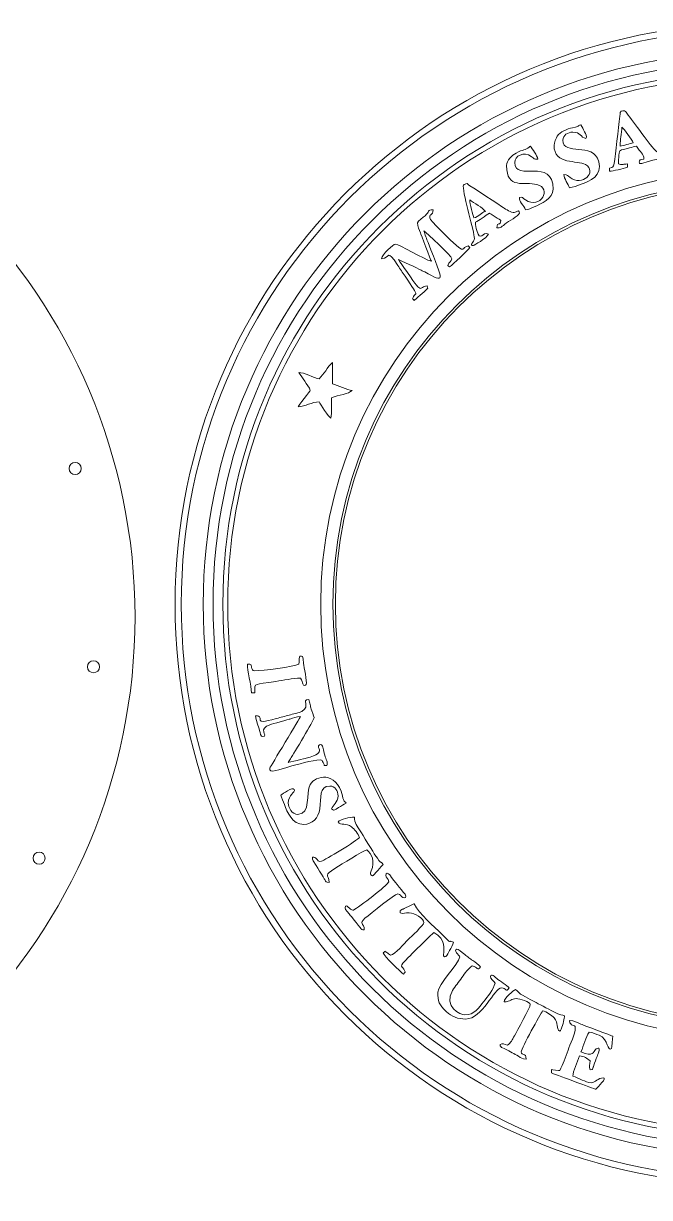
# Model space of a CAD drawing. Header units: inches. Extents: x -0.6 to 74.7, y 0.5 to 42.
# Drawn here: x 47.56 to 60.49, y 0.51 to 24.77 of the extents above; entities that cross this region are included whole.
import ezdxf

# ---------------------------------------------------------------- set-up
doc = ezdxf.new("R2010")
doc.units = ezdxf.units.IN
doc.header["$MEASUREMENT"] = 0
doc.layers.add('cut', color=6, linetype='Continuous', lineweight=0)
doc.layers.add('etch', color=1, linetype='Continuous', lineweight=0)

msp = doc.modelspace()

# ---------------------------------------------------------------- linework, layer by layer
at = {"layer": 'cut'}
for centre, radius in [((62.693, 12.772), 12), ((37.865, 12.512), 12), ((62.693, 12.772), 8.69), ((48.629, 15.575), 0.125), ((49.008, 11.48), 0.125), ((47.883, 7.524), 0.125)]:
    msp.add_circle(centre, radius, dxfattribs=at)
at = {"layer": 'etch'}
for radius in [11.873, 11.419, 11.217, 11.014, 10.913, 8.993, 8.741]:
    msp.add_circle((62.693, 12.772), radius, dxfattribs=at)
at = {"layer": 'etch', "lineweight": 9}
for points, knots in [([(59.88, 22.857), (59.88, 22.857), (59.844, 22.596), (59.796, 22.068), (59.759, 21.88)], [0.83333333, 0.83333333, 0.83333333, 0.83333333, 0.83333334, 0.88888889, 0.88888889, 0.88888889, 0.88888889]), ([(60.024, 22.917), (60.024, 22.917), (59.994, 22.956), (60.002, 22.967), (59.939, 22.967), (59.939, 22.967), (59.875, 22.967), (59.888, 22.917), (59.88, 22.857)], [0.7222222, 0.7222222, 0.7222222, 0.7222222, 0.7222222, 0.7777778, 0.7777778, 0.7777778, 0.7777778, 0.8333333, 0.8333333, 0.8333333, 0.8333333]), ([(60.642, 22.117), (60.642, 22.117), (60.507, 22.25), (60.168, 22.736), (60.024, 22.917)], [0.66666667, 0.66666667, 0.66666667, 0.66666667, 0.66666668, 0.72222222, 0.72222222, 0.72222222, 0.72222222]), ([(58.901, 22.619), (58.901, 22.619), (58.796, 22.598), (58.642, 22.53), (58.587, 22.443)], [0.8, 0.8, 0.8, 0.8, 0.80000001, 0.86666667, 0.86666667, 0.86666667, 0.86666667]), ([(59.077, 22.679), (59.077, 22.679), (58.971, 22.651), (59.11, 22.66), (58.901, 22.619)], [0.73333333, 0.73333333, 0.73333333, 0.73333333, 0.73333334, 0.8, 0.8, 0.8, 0.8]), ([(59.151, 22.533), (59.151, 22.533), (59.122, 22.587), (59.103, 22.63), (59.077, 22.679)], [0.66666667, 0.66666667, 0.66666667, 0.66666667, 0.66666668, 0.73333333, 0.73333333, 0.73333333, 0.73333333]), ([(59.9, 22.431), (59.9, 22.431), (59.908, 22.493), (59.921, 22.581), (59.922, 22.629)], [0.2, 0.2, 0.2, 0.2, 0.2, 0.4, 0.4, 0.4, 0.4]), ([(59.922, 22.629), (59.922, 22.629), (59.966, 22.596), (60.126, 22.368), (60.158, 22.308)], [0.4, 0.4, 0.4, 0.4, 0.4, 0.6, 0.6, 0.6, 0.6]), ([(58.587, 22.443), (58.587, 22.443), (58.568, 22.413), (58.52, 22.302), (58.52, 22.257)], [0.8666667, 0.8666667, 0.8666667, 0.8666667, 0.8666667, 1, 1, 1, 1]), ([(58.705, 22.358), (58.705, 22.358), (58.705, 22.464), (58.799, 22.527), (58.908, 22.527), (58.908, 22.527), (59.069, 22.527), (59.066, 22.422), (59.178, 22.392)], [0.4666667, 0.4666667, 0.4666667, 0.4666667, 0.4666667, 0.5333333, 0.5333333, 0.5333333, 0.5333333, 0.6, 0.6, 0.6, 0.6]), ([(59.445, 21.915), (59.445, 21.915), (59.326, 22.34), (58.705, 22.024), (58.705, 22.358)], [0.4, 0.4, 0.4, 0.4, 0.40000001, 0.46666667, 0.46666667, 0.46666667, 0.46666667]), ([(59.178, 22.392), (59.178, 22.392), (59.207, 22.452), (59.18, 22.477), (59.151, 22.533)], [0.6, 0.6, 0.6, 0.6, 0.60000001, 0.66666667, 0.66666667, 0.66666667, 0.66666667]), ([(57.737, 22.094), (57.737, 22.094), (57.656, 22.049), (57.54, 21.946), (57.54, 21.835)], [0.8571429, 0.8571429, 0.8571429, 0.8571429, 0.8571429, 1, 1, 1, 1]), ([(58.503, 21.345), (58.503, 21.345), (58.503, 22.027), (57.709, 21.479), (57.709, 21.902), (57.709, 21.902), (57.709, 22.032), (57.891, 22.136), (58.05, 22.024)], [0.4285714, 0.4285714, 0.4285714, 0.4285714, 0.4285714, 0.5, 0.5, 0.5, 0.5, 0.5714286, 0.5714286, 0.5714286, 0.5714286]), ([(58.004, 22.215), (58.004, 22.215), (57.932, 22.151), (57.883, 22.174), (57.737, 22.094)], [0.78571429, 0.78571429, 0.78571429, 0.78571429, 0.7857143, 0.85714286, 0.85714286, 0.85714286, 0.85714286]), ([(58.03, 22.24), (58.03, 22.24), (57.997, 22.216), (58.03, 22.238), (58.004, 22.215)], [0.71428571, 0.71428571, 0.71428571, 0.71428571, 0.71428572, 0.78571429, 0.78571429, 0.78571429, 0.78571429]), ([(58.182, 21.97), (58.182, 21.97), (58.175, 22.05), (58.071, 22.179), (58.03, 22.24)], [0.64285714, 0.64285714, 0.64285714, 0.64285714, 0.64285715, 0.71428571, 0.71428571, 0.71428571, 0.71428571]), ([(59.86, 22.049), (59.86, 22.049), (59.878, 22.176), (59.856, 22.143), (60.081, 22.2)], [0.27777778, 0.27777778, 0.27777778, 0.27777778, 0.27777779, 0.33333333, 0.33333333, 0.33333333, 0.33333333]), ([(60.158, 22.308), (60.158, 22.308), (60.083, 22.29), (59.957, 22.246), (59.888, 22.24)], [0.6, 0.6, 0.6, 0.6, 0.6, 1, 1, 1, 1]), ([(60.081, 22.2), (60.081, 22.2), (60.143, 22.215), (60.172, 22.228), (60.226, 22.24)], [0.33333333, 0.33333333, 0.33333333, 0.33333333, 0.33333334, 0.38888889, 0.38888889, 0.38888889, 0.38888889]), ([(60.226, 22.24), (60.226, 22.24), (60.298, 22.103), (60.375, 22.084), (60.378, 21.97)], [0.38888889, 0.38888889, 0.38888889, 0.38888889, 0.3888889, 0.44444444, 0.44444444, 0.44444444, 0.44444444]), ([(58.05, 22.024), (58.05, 22.024), (58.116, 21.976), (58.106, 21.954), (58.182, 21.97)], [0.57142857, 0.57142857, 0.57142857, 0.57142857, 0.57142858, 0.64285714, 0.64285714, 0.64285714, 0.64285714]), ([(59.168, 21.858), (59.168, 21.858), (59.423, 21.706), (59.098, 21.39), (58.85, 21.591)], [0.06666667, 0.06666667, 0.06666667, 0.06666667, 0.06666668, 0.13333333, 0.13333333, 0.13333333, 0.13333333]), ([(59.062, 21.444), (59.062, 21.444), (59.27, 21.509), (59.524, 21.632), (59.445, 21.915)], [0.33333333, 0.33333333, 0.33333333, 0.33333333, 0.33333334, 0.4, 0.4, 0.4, 0.4]), ([(59.759, 21.88), (59.759, 21.88), (59.742, 21.797), (59.744, 21.802), (59.668, 21.784)], [0.8888889, 0.8888889, 0.8888889, 0.8888889, 0.8888889, 1, 1, 1, 1]), ([(59.854, 21.869), (59.854, 21.869), (59.854, 21.931), (59.851, 21.989), (59.86, 22.049)], [0.22222222, 0.22222222, 0.22222222, 0.22222222, 0.22222223, 0.27777778, 0.27777778, 0.27777778, 0.27777778]), ([(60.04, 21.869), (60.04, 21.869), (59.923, 21.869), (59.968, 21.842), (59.854, 21.869)], [0.16666667, 0.16666667, 0.16666667, 0.16666667, 0.16666668, 0.22222222, 0.22222222, 0.22222222, 0.22222222]), ([(60.04, 21.801), (60.04, 21.801), (60.04, 21.801), (60.04, 21.869), (60.04, 21.869)], [0.11111111, 0.11111111, 0.11111111, 0.11111111, 0.11111112, 0.16666667, 0.16666667, 0.16666667, 0.16666667]), ([(60.378, 21.97), (60.378, 21.97), (60.301, 21.964), (60.275, 21.948), (60.28, 21.904)], [0.44444444, 0.44444444, 0.44444444, 0.44444444, 0.44444445, 0.5, 0.5, 0.5, 0.5]), ([(60.28, 21.904), (60.28, 21.904), (60.285, 21.858), (60.288, 21.869), (60.489, 21.927)], [0.5, 0.5, 0.5, 0.5, 0.50000001, 0.55555556, 0.55555556, 0.55555556, 0.55555556]), ([(60.489, 21.927), (60.489, 21.927), (60.697, 21.987), (60.808, 21.97), (60.817, 22.071)], [0.55555556, 0.55555556, 0.55555556, 0.55555556, 0.55555557, 0.61111111, 0.61111111, 0.61111111, 0.61111111]), ([(58.85, 21.591), (58.85, 21.591), (58.805, 21.628), (58.797, 21.647), (58.722, 21.649)], [0.13333333, 0.13333333, 0.13333333, 0.13333333, 0.13333334, 0.2, 0.2, 0.2, 0.2]), ([(58.722, 21.649), (58.722, 21.649), (58.728, 21.576), (58.808, 21.44), (58.841, 21.379)], [0.2, 0.2, 0.2, 0.2, 0.20000001, 0.26666667, 0.26666667, 0.26666667, 0.26666667]), ([(59.668, 21.717), (59.668, 21.717), (59.739, 21.718), (59.944, 21.779), (60.04, 21.801)], [0.05555556, 0.05555556, 0.05555556, 0.05555556, 0.05555557, 0.11111111, 0.11111111, 0.11111111, 0.11111111]), ([(56.697, 21.458), (56.697, 21.458), (56.679, 21.456), (56.645, 21.439), (56.645, 21.413)], [0.875, 0.875, 0.875, 0.875, 0.875, 1, 1, 1, 1]), ([(56.753, 21.439), (56.753, 21.439), (56.701, 21.47), (56.756, 21.466), (56.697, 21.458)], [0.8125, 0.8125, 0.8125, 0.8125, 0.81250001, 0.875, 0.875, 0.875, 0.875]), ([(57.469, 20.97), (57.469, 20.97), (57.469, 20.97), (56.753, 21.439), (56.753, 21.439)], [0.75, 0.75, 0.75, 0.75, 0.75000001, 0.8125, 0.8125, 0.8125, 0.8125]), ([(58.165, 21.446), (58.165, 21.446), (58.491, 21.367), (58.239, 20.923), (57.929, 21.126)], [0.07142857, 0.07142857, 0.07142857, 0.07142857, 0.07142858, 0.14285714, 0.14285714, 0.14285714, 0.14285714]), ([(58.841, 21.379), (58.841, 21.379), (58.911, 21.385), (59.001, 21.425), (59.062, 21.444)], [0.26666667, 0.26666667, 0.26666667, 0.26666667, 0.26666668, 0.33333333, 0.33333333, 0.33333333, 0.33333333]), ([(56.864, 20.754), (56.864, 20.754), (56.839, 20.806), (56.782, 21.05), (56.78, 21.125)], [0.5, 0.5, 0.5, 0.5, 0.5, 1, 1, 1, 1]), ([(57.81, 21.176), (57.81, 21.176), (57.78, 21.103), (57.905, 21.008), (57.928, 20.923)], [0.21428571, 0.21428571, 0.21428571, 0.21428571, 0.21428572, 0.28571429, 0.28571429, 0.28571429, 0.28571429]), ([(57.929, 21.126), (57.929, 21.126), (57.875, 21.161), (57.868, 21.2), (57.81, 21.176)], [0.14285714, 0.14285714, 0.14285714, 0.14285714, 0.14285715, 0.21428571, 0.21428571, 0.21428571, 0.21428571]), ([(58.107, 20.981), (58.107, 20.981), (58.247, 21.039), (58.503, 21.16), (58.503, 21.345)], [0.35714286, 0.35714286, 0.35714286, 0.35714286, 0.35714287, 0.42857143, 0.42857143, 0.42857143, 0.42857143]), ([(56.02, 20.923), (56.02, 20.923), (55.898, 20.92), (55.954, 20.887), (55.855, 20.8)], [0.88888889, 0.88888889, 0.88888889, 0.88888889, 0.8888889, 0.92592593, 0.92592593, 0.92592593, 0.92592593]), ([(56.429, 20.251), (56.429, 20.251), (56.365, 20.31), (55.952, 20.706), (55.952, 20.754), (55.952, 20.754), (55.952, 20.867), (56.016, 20.781), (56.02, 20.923)], [0.81481481, 0.81481481, 0.81481481, 0.81481481, 0.81481482, 0.85185185, 0.85185185, 0.85185185, 0.85185186, 0.88888889, 0.88888889, 0.88888889, 0.88888889]), ([(57.101, 20.889), (57.101, 20.889), (57.024, 20.869), (56.968, 20.778), (56.864, 20.754)], [0.25, 0.25, 0.25, 0.25, 0.25, 0.5, 0.5, 0.5, 0.5]), ([(57.699, 20.866), (57.699, 20.866), (57.637, 20.852), (57.525, 20.936), (57.469, 20.97)], [0.6875, 0.6875, 0.6875, 0.6875, 0.68750001, 0.75, 0.75, 0.75, 0.75]), ([(57.54, 20.652), (57.54, 20.652), (57.64, 20.724), (57.834, 20.814), (57.803, 20.881)], [0.5625, 0.5625, 0.5625, 0.5625, 0.56250001, 0.625, 0.625, 0.625, 0.625]), ([(57.803, 20.881), (57.803, 20.881), (57.783, 20.925), (57.755, 20.878), (57.699, 20.866)], [0.625, 0.625, 0.625, 0.625, 0.62500001, 0.6875, 0.6875, 0.6875, 0.6875]), ([(57.928, 20.923), (57.928, 20.923), (58.005, 20.924), (58.039, 20.952), (58.107, 20.981)], [0.28571429, 0.28571429, 0.28571429, 0.28571429, 0.2857143, 0.35714286, 0.35714286, 0.35714286, 0.35714286]), ([(55.855, 20.8), (55.855, 20.8), (55.824, 20.773), (55.699, 20.689), (55.699, 20.653)], [0.92592593, 0.92592593, 0.92592593, 0.92592593, 0.92592594, 1, 1, 1, 1]), ([(56.898, 20.669), (56.898, 20.669), (56.956, 20.685), (57.113, 20.807), (57.185, 20.855)], [0.3125, 0.3125, 0.3125, 0.3125, 0.31250001, 0.375, 0.375, 0.375, 0.375]), ([(56.925, 20.494), (56.925, 20.494), (56.907, 20.557), (56.898, 20.593), (56.898, 20.669)], [0.25, 0.25, 0.25, 0.25, 0.25000001, 0.3125, 0.3125, 0.3125, 0.3125]), ([(57.185, 20.855), (57.185, 20.855), (57.185, 20.855), (57.422, 20.703), (57.422, 20.703)], [0.375, 0.375, 0.375, 0.375, 0.37500001, 0.4375, 0.4375, 0.4375, 0.4375]), ([(57.422, 20.703), (57.422, 20.703), (57.411, 20.572), (57.349, 20.691), (57.337, 20.551)], [0.4375, 0.4375, 0.4375, 0.4375, 0.43750001, 0.5, 0.5, 0.5, 0.5]), ([(57.337, 20.551), (57.337, 20.551), (57.416, 20.535), (57.43, 20.574), (57.54, 20.652)], [0.5, 0.5, 0.5, 0.5, 0.50000001, 0.5625, 0.5625, 0.5625, 0.5625]), ([(55.761, 20.445), (55.761, 20.445), (55.761, 20.445), (55.986, 19.859), (55.986, 19.859)], [0.03703704, 0.03703704, 0.03703704, 0.03703704, 0.03703705, 0.07407407, 0.07407407, 0.07407407, 0.07407407]), ([(55.918, 20.247), (55.918, 20.247), (55.891, 20.316), (55.851, 20.41), (55.834, 20.484)], [0.55555556, 0.55555556, 0.55555556, 0.55555556, 0.55555557, 0.59259259, 0.59259259, 0.59259259, 0.59259259]), ([(55.834, 20.484), (55.834, 20.484), (55.881, 20.452), (56.408, 19.967), (56.408, 19.909), (56.408, 19.909), (56.408, 19.846), (56.346, 19.859), (56.324, 19.774)], [0.59259259, 0.59259259, 0.59259259, 0.59259259, 0.5925926, 0.62962963, 0.62962963, 0.62962963, 0.62962964, 0.66666667, 0.66666667, 0.66666667, 0.66666667]), ([(56.858, 20.185), (56.858, 20.185), (56.862, 20.185), (57.124, 20.333), (57.168, 20.416)], [0.125, 0.125, 0.125, 0.125, 0.12500001, 0.1875, 0.1875, 0.1875, 0.1875]), ([(57.168, 20.416), (57.168, 20.416), (57.041, 20.487), (56.996, 20.243), (56.925, 20.494)], [0.1875, 0.1875, 0.1875, 0.1875, 0.18750001, 0.25, 0.25, 0.25, 0.25]), ([(55.243, 20.213), (55.243, 20.213), (55.209, 20.213), (54.963, 19.997), (54.955, 19.909)], [0.11111111, 0.11111111, 0.11111111, 0.11111111, 0.11111112, 0.14814815, 0.14814815, 0.14814815, 0.14814815]), ([(54.955, 19.909), (54.955, 19.909), (55.149, 19.914), (55.048, 20.142), (55.293, 19.774)], [0.14814815, 0.14814815, 0.14814815, 0.14814815, 0.14814816, 0.18518519, 0.18518519, 0.18518519, 0.18518519]), ([(55.986, 19.859), (55.986, 19.859), (55.845, 19.892), (55.317, 20.213), (55.243, 20.213)], [0.07407407, 0.07407407, 0.07407407, 0.07407407, 0.07407408, 0.11111111, 0.11111111, 0.11111111, 0.11111111]), ([(55.848, 19.637), (55.848, 19.637), (56.269, 19.416), (56.256, 19.392), (55.918, 20.247)], [0.51851852, 0.51851852, 0.51851852, 0.51851852, 0.51851853, 0.55555556, 0.55555556, 0.55555556, 0.55555556]), ([(56.361, 19.744), (56.361, 19.744), (56.438, 19.795), (56.728, 20.069), (56.78, 20.146)], [0.7037037, 0.7037037, 0.7037037, 0.7037037, 0.70370371, 0.74074074, 0.74074074, 0.74074074, 0.74074074]), ([(56.743, 20.176), (56.743, 20.176), (56.607, 20.145), (56.695, 20.005), (56.429, 20.251)], [0.77777778, 0.77777778, 0.77777778, 0.77777778, 0.77777779, 0.81481481, 0.81481481, 0.81481481, 0.81481481]), ([(56.78, 20.146), (56.78, 20.146), (56.78, 20.146), (56.743, 20.176), (56.743, 20.176)], [0.74074074, 0.74074074, 0.74074074, 0.74074074, 0.74074075, 0.77777778, 0.77777778, 0.77777778, 0.77777778]), ([(56.876, 20.329), (56.876, 20.329), (56.875, 20.257), (56.746, 20.18), (56.858, 20.185)], [0.0625, 0.0625, 0.0625, 0.0625, 0.06250001, 0.125, 0.125, 0.125, 0.125]), ([(55.293, 19.774), (55.293, 19.774), (55.343, 19.699), (55.39, 19.629), (55.442, 19.551)], [0.18518519, 0.18518519, 0.18518519, 0.18518519, 0.1851852, 0.22222222, 0.22222222, 0.22222222, 0.22222222]), ([(55.418, 19.73), (55.418, 19.73), (55.373, 19.796), (55.347, 19.822), (55.31, 19.892)], [0.40740741, 0.40740741, 0.40740741, 0.40740741, 0.40740742, 0.44444444, 0.44444444, 0.44444444, 0.44444444]), ([(55.31, 19.892), (55.31, 19.892), (55.31, 19.892), (55.749, 19.69), (55.749, 19.69)], [0.44444444, 0.44444444, 0.44444444, 0.44444444, 0.44444445, 0.48148148, 0.48148148, 0.48148148, 0.48148148]), ([(55.901, 19.352), (55.901, 19.352), (55.707, 19.336), (55.849, 19.109), (55.418, 19.73)], [0.37037037, 0.37037037, 0.37037037, 0.37037037, 0.37037038, 0.40740741, 0.40740741, 0.40740741, 0.40740741]), ([(55.749, 19.69), (55.749, 19.69), (55.784, 19.673), (55.814, 19.654), (55.848, 19.637)], [0.48148148, 0.48148148, 0.48148148, 0.48148148, 0.48148149, 0.51851852, 0.51851852, 0.51851852, 0.51851852]), ([(56.324, 19.774), (56.324, 19.774), (56.324, 19.774), (56.361, 19.744), (56.361, 19.744)], [0.66666667, 0.66666667, 0.66666667, 0.66666667, 0.66666668, 0.7037037, 0.7037037, 0.7037037, 0.7037037]), ([(55.442, 19.551), (55.442, 19.551), (55.777, 19.048), (55.646, 19.264), (55.597, 19.082)], [0.22222222, 0.22222222, 0.22222222, 0.22222222, 0.22222223, 0.25925926, 0.25925926, 0.25925926, 0.25925926]), ([(55.634, 19.051), (55.634, 19.051), (55.634, 19.051), (55.874, 19.262), (55.874, 19.262)], [0.2962963, 0.2962963, 0.2962963, 0.2962963, 0.29629631, 0.33333333, 0.33333333, 0.33333333, 0.33333333]), ([(55.874, 19.262), (55.874, 19.262), (55.927, 19.313), (55.914, 19.292), (55.901, 19.352)], [0.33333333, 0.33333333, 0.33333333, 0.33333333, 0.33333334, 0.37037037, 0.37037037, 0.37037037, 0.37037037]), ([(55.597, 19.082), (55.597, 19.082), (55.597, 19.082), (55.634, 19.051), (55.634, 19.051)], [0.25925926, 0.25925926, 0.25925926, 0.25925926, 0.25925927, 0.2962963, 0.2962963, 0.2962963, 0.2962963]), ([(53.942, 17.764), (53.942, 17.764), (53.896, 17.733), (53.842, 17.648), (53.804, 17.598)], [0.76923077, 0.76923077, 0.76923077, 0.76923077, 0.76923078, 0.84615385, 0.84615385, 0.84615385, 0.84615385]), ([(53.942, 17.325), (53.942, 17.325), (53.942, 17.325), (53.942, 17.764), (53.942, 17.764)], [0.69230769, 0.69230769, 0.69230769, 0.69230769, 0.6923077, 0.76923077, 0.76923077, 0.76923077, 0.76923077]), ([(53.249, 17.562), (53.249, 17.562), (53.29, 17.5), (53.328, 17.443), (53.371, 17.379)], [0.07692308, 0.07692308, 0.07692308, 0.07692308, 0.07692309, 0.15384615, 0.15384615, 0.15384615, 0.15384615]), ([(53.804, 17.598), (53.804, 17.598), (53.759, 17.538), (53.712, 17.487), (53.672, 17.426)], [0.8461538, 0.8461538, 0.8461538, 0.8461538, 0.8461539, 1, 1, 1, 1]), ([(53.371, 17.379), (53.371, 17.379), (53.406, 17.327), (53.47, 17.248), (53.486, 17.19)], [0.15384615, 0.15384615, 0.15384615, 0.15384615, 0.15384616, 0.23076923, 0.23076923, 0.23076923, 0.23076923]), ([(54.347, 17.19), (54.347, 17.19), (54.26, 17.197), (54.049, 17.3), (53.942, 17.325)], [0.61538462, 0.61538462, 0.61538462, 0.61538462, 0.61538463, 0.69230769, 0.69230769, 0.69230769, 0.69230769]), ([(53.486, 17.19), (53.486, 17.19), (53.486, 17.19), (53.232, 16.852), (53.232, 16.852)], [0.23076923, 0.23076923, 0.23076923, 0.23076923, 0.23076924, 0.30769231, 0.30769231, 0.30769231, 0.30769231]), ([(53.908, 16.616), (53.908, 16.616), (53.935, 16.731), (53.925, 16.896), (53.925, 17.038)], [0.46153846, 0.46153846, 0.46153846, 0.46153846, 0.46153847, 0.53846154, 0.53846154, 0.53846154, 0.53846154]), ([(53.925, 17.038), (53.925, 17.038), (54.055, 17.1), (54.292, 17.114), (54.347, 17.19)], [0.53846154, 0.53846154, 0.53846154, 0.53846154, 0.53846155, 0.61538462, 0.61538462, 0.61538462, 0.61538462]), ([(53.232, 16.852), (53.232, 16.852), (53.387, 16.856), (53.512, 16.953), (53.672, 16.953)], [0.30769231, 0.30769231, 0.30769231, 0.30769231, 0.30769232, 0.38461538, 0.38461538, 0.38461538, 0.38461538]), ([(53.672, 16.953), (53.672, 16.953), (53.686, 16.901), (53.866, 16.643), (53.908, 16.616)], [0.38461538, 0.38461538, 0.38461538, 0.38461538, 0.38461539, 0.46153846, 0.46153846, 0.46153846, 0.46153846]), ([(53.266, 11.7), (53.266, 11.7), (53.245, 11.608), (53.271, 11.624), (53.249, 11.532)], [0.8461538, 0.8461538, 0.8461538, 0.8461538, 0.8461539, 1, 1, 1, 1]), ([(53.336, 11.635), (53.336, 11.635), (53.323, 11.699), (53.334, 11.695), (53.266, 11.7)], [0.76923077, 0.76923077, 0.76923077, 0.76923077, 0.76923078, 0.84615385, 0.84615385, 0.84615385, 0.84615385]), ([(52.274, 11.468), (52.274, 11.468), (52.246, 11.545), (52.284, 11.529), (52.185, 11.532)], [0.15384615, 0.15384615, 0.15384615, 0.15384615, 0.15384616, 0.23076923, 0.23076923, 0.23076923, 0.23076923]), ([(52.185, 11.532), (52.185, 11.532), (52.185, 11.408), (52.266, 11.095), (52.269, 10.94)], [0.23076923, 0.23076923, 0.23076923, 0.23076923, 0.23076924, 0.30769231, 0.30769231, 0.30769231, 0.30769231]), ([(52.337, 11.396), (52.337, 11.396), (52.279, 11.396), (52.286, 11.434), (52.274, 11.468)], [0.07692308, 0.07692308, 0.07692308, 0.07692308, 0.07692309, 0.15384615, 0.15384615, 0.15384615, 0.15384615]), ([(53.352, 11.516), (53.352, 11.516), (53.346, 11.558), (53.344, 11.6), (53.336, 11.635)], [0.69230769, 0.69230769, 0.69230769, 0.69230769, 0.6923077, 0.76923077, 0.76923077, 0.76923077, 0.76923077]), ([(53.383, 11.096), (53.383, 11.096), (53.439, 11.103), (53.37, 11.38), (53.352, 11.516)], [0.61538462, 0.61538462, 0.61538462, 0.61538462, 0.61538463, 0.69230769, 0.69230769, 0.69230769, 0.69230769]), ([(52.337, 10.94), (52.337, 10.94), (52.337, 11.173), (52.32, 11.098), (52.776, 11.177)], [0.38461538, 0.38461538, 0.38461538, 0.38461538, 0.38461539, 0.46153846, 0.46153846, 0.46153846, 0.46153846]), ([(52.776, 11.177), (52.776, 11.177), (52.919, 11.201), (53.131, 11.244), (53.283, 11.244)], [0.46153846, 0.46153846, 0.46153846, 0.46153846, 0.46153847, 0.53846154, 0.53846154, 0.53846154, 0.53846154]), ([(53.283, 11.244), (53.283, 11.244), (53.355, 11.136), (53.312, 11.088), (53.383, 11.096)], [0.53846154, 0.53846154, 0.53846154, 0.53846154, 0.53846155, 0.61538462, 0.61538462, 0.61538462, 0.61538462]), ([(52.269, 10.94), (52.269, 10.94), (52.269, 10.94), (52.337, 10.94), (52.337, 10.94)], [0.30769231, 0.30769231, 0.30769231, 0.30769231, 0.30769232, 0.38461538, 0.38461538, 0.38461538, 0.38461538]), ([(53.452, 10.805), (53.452, 10.805), (53.289, 10.792), (53.5, 10.675), (53.311, 10.558)], [0.24, 0.24, 0.24, 0.24, 0.24000001, 0.28, 0.28, 0.28, 0.28]), ([(53.481, 10.699), (53.481, 10.699), (53.473, 10.734), (53.461, 10.765), (53.452, 10.805)], [0.2, 0.2, 0.2, 0.2, 0.20000001, 0.24, 0.24, 0.24, 0.24]), ([(53.504, 10.604), (53.504, 10.604), (53.491, 10.648), (53.493, 10.65), (53.481, 10.699)], [0.16, 0.16, 0.16, 0.16, 0.16000001, 0.2, 0.2, 0.2, 0.2]), ([(52.783, 10.41), (52.783, 10.41), (52.227, 10.252), (52.592, 10.462), (52.354, 10.467)], [0.36, 0.36, 0.36, 0.36, 0.36000001, 0.4, 0.4, 0.4, 0.4]), ([(52.354, 10.467), (52.354, 10.467), (52.363, 10.361), (52.414, 10.262), (52.438, 10.163)], [0.4, 0.4, 0.4, 0.4, 0.40000001, 0.44, 0.44, 0.44, 0.44]), ([(53.283, 10.451), (53.283, 10.451), (53.283, 10.451), (52.651, 9.39), (52.651, 9.39)], [0.6, 0.6, 0.6, 0.6, 0.60000001, 0.64, 0.64, 0.64, 0.64]), ([(53.048, 10.482), (53.048, 10.482), (52.962, 10.457), (52.88, 10.437), (52.783, 10.41)], [0.32, 0.32, 0.32, 0.32, 0.32000001, 0.36, 0.36, 0.36, 0.36]), ([(53.311, 10.558), (53.311, 10.558), (53.269, 10.532), (53.109, 10.5), (53.048, 10.482)], [0.28, 0.28, 0.28, 0.28, 0.28000001, 0.32, 0.32, 0.32, 0.32]), ([(53.064, 10.4), (53.064, 10.4), (53.134, 10.418), (53.199, 10.449), (53.283, 10.451)], [0.56, 0.56, 0.56, 0.56, 0.56000001, 0.6, 0.6, 0.6, 0.6]), ([(53.562, 10.428), (53.562, 10.428), (53.56, 10.458), (53.514, 10.575), (53.504, 10.604)], [0.12, 0.12, 0.12, 0.12, 0.12000001, 0.16, 0.16, 0.16, 0.16]), ([(52.504, 10.037), (52.504, 10.037), (52.633, 10.051), (52.376, 10.2), (52.668, 10.288)], [0.48, 0.48, 0.48, 0.48, 0.48000001, 0.52, 0.52, 0.52, 0.52]), ([(52.668, 10.288), (52.668, 10.288), (52.668, 10.288), (53.064, 10.4), (53.064, 10.4)], [0.52, 0.52, 0.52, 0.52, 0.52000001, 0.56, 0.56, 0.56, 0.56]), ([(53.075, 9.577), (53.075, 9.577), (53.141, 9.692), (53.566, 10.377), (53.562, 10.428)], [0.08, 0.08, 0.08, 0.08, 0.08000001, 0.12, 0.12, 0.12, 0.12]), ([(52.438, 10.163), (52.438, 10.163), (52.451, 10.111), (52.455, 10.032), (52.504, 10.037)], [0.44, 0.44, 0.44, 0.44, 0.44000001, 0.48, 0.48, 0.48, 0.48]), ([(53.705, 9.876), (53.705, 9.876), (53.53, 9.829), (53.896, 9.718), (53.401, 9.589)], [0.88, 0.88, 0.88, 0.88, 0.88000001, 0.92, 0.92, 0.92, 0.92]), ([(53.784, 9.65), (53.784, 9.65), (53.747, 9.773), (53.76, 9.836), (53.705, 9.876)], [0.84, 0.84, 0.84, 0.84, 0.84000001, 0.88, 0.88, 0.88, 0.88]), ([(53.401, 9.589), (53.401, 9.589), (53.401, 9.589), (53.027, 9.502), (53.027, 9.502)], [0.92, 0.92, 0.92, 0.92, 0.92000001, 1, 1, 1, 1]), ([(53.039, 9.41), (53.039, 9.41), (53.198, 9.455), (53.537, 9.555), (53.688, 9.555), (53.688, 9.555), (53.737, 9.555), (53.731, 9.533), (53.75, 9.499)], [0.68, 0.68, 0.68, 0.68, 0.68000001, 0.72, 0.72, 0.72, 0.72000001, 0.76, 0.76, 0.76, 0.76]), ([(53.051, 9.534), (53.051, 9.534), (53.062, 9.552), (53.065, 9.559), (53.075, 9.577)], [0.04, 0.04, 0.04, 0.04, 0.04000001, 0.08, 0.08, 0.08, 0.08]), ([(53.75, 9.499), (53.75, 9.499), (53.796, 9.421), (53.741, 9.446), (53.824, 9.437)], [0.76, 0.76, 0.76, 0.76, 0.76000001, 0.8, 0.8, 0.8, 0.8]), ([(53.824, 9.437), (53.824, 9.437), (53.854, 9.501), (53.807, 9.572), (53.784, 9.65)], [0.8, 0.8, 0.8, 0.8, 0.80000001, 0.84, 0.84, 0.84, 0.84]), ([(52.651, 9.39), (52.651, 9.39), (52.605, 9.254), (52.887, 9.367), (53.039, 9.41)], [0.64, 0.64, 0.64, 0.64, 0.64000001, 0.68, 0.68, 0.68, 0.68]), ([(54.148, 8.816), (54.148, 8.816), (54.025, 9.337), (53.587, 9.231), (53.486, 9.049)], [0.73333333, 0.73333333, 0.73333333, 0.73333333, 0.73333334, 0.8, 0.8, 0.8, 0.8]), ([(53.154, 8.942), (53.154, 8.942), (53.123, 9.008), (52.91, 8.851), (52.878, 8.829)], [0.06666667, 0.06666667, 0.06666667, 0.06666667, 0.06666668, 0.13333333, 0.13333333, 0.13333333, 0.13333333]), ([(53.486, 9.049), (53.486, 9.049), (53.383, 8.864), (53.506, 8.441), (53.23, 8.429)], [0.8, 0.8, 0.8, 0.8, 0.80000001, 0.86666667, 0.86666667, 0.86666667, 0.86666667]), ([(53.684, 8.546), (53.684, 8.546), (53.715, 8.771), (53.654, 9.015), (53.891, 9.015)], [0.33333333, 0.33333333, 0.33333333, 0.33333333, 0.33333334, 0.4, 0.4, 0.4, 0.4]), ([(53.891, 9.015), (53.891, 9.015), (53.993, 9.015), (54.06, 8.911), (54.06, 8.812)], [0.4, 0.4, 0.4, 0.4, 0.40000001, 0.46666667, 0.46666667, 0.46666667, 0.46666667]), ([(52.878, 8.829), (52.878, 8.829), (52.89, 8.774), (52.927, 8.69), (52.95, 8.631)], [0.13333333, 0.13333333, 0.13333333, 0.13333333, 0.13333334, 0.2, 0.2, 0.2, 0.2]), ([(54.06, 8.812), (54.06, 8.812), (54.06, 8.674), (53.947, 8.626), (53.925, 8.542)], [0.46666667, 0.46666667, 0.46666667, 0.46666667, 0.46666668, 0.53333333, 0.53333333, 0.53333333, 0.53333333]), ([(54.229, 8.66), (54.229, 8.66), (54.182, 8.725), (54.185, 8.659), (54.148, 8.816)], [0.66666667, 0.66666667, 0.66666667, 0.66666667, 0.66666668, 0.73333333, 0.73333333, 0.73333333, 0.73333333]), ([(52.95, 8.631), (52.95, 8.631), (53.01, 8.478), (53.106, 8.221), (53.351, 8.221)], [0.2, 0.2, 0.2, 0.2, 0.20000001, 0.26666667, 0.26666667, 0.26666667, 0.26666667]), ([(53.23, 8.429), (53.23, 8.429), (53.105, 8.423), (53.03, 8.58), (53.03, 8.66)], [0.8666667, 0.8666667, 0.8666667, 0.8666667, 0.8666667, 1, 1, 1, 1]), ([(53.351, 8.221), (53.351, 8.221), (53.515, 8.221), (53.658, 8.354), (53.684, 8.546)], [0.26666667, 0.26666667, 0.26666667, 0.26666667, 0.26666668, 0.33333333, 0.33333333, 0.33333333, 0.33333333]), ([(53.925, 8.542), (53.925, 8.542), (53.987, 8.49), (53.988, 8.526), (54.066, 8.57)], [0.53333333, 0.53333333, 0.53333333, 0.53333333, 0.53333334, 0.6, 0.6, 0.6, 0.6]), ([(54.066, 8.57), (54.066, 8.57), (54.128, 8.605), (54.169, 8.629), (54.229, 8.66)], [0.6, 0.6, 0.6, 0.6, 0.60000001, 0.66666667, 0.66666667, 0.66666667, 0.66666667]), ([(54.398, 8.373), (54.398, 8.373), (54.308, 8.373), (54.104, 8.331), (54.06, 8.272)], [0.8823529, 0.8823529, 0.8823529, 0.8823529, 0.882353, 1, 1, 1, 1]), ([(54.53, 8.066), (54.53, 8.066), (54.448, 8.195), (54.398, 8.248), (54.398, 8.373)], [0.82352941, 0.82352941, 0.82352941, 0.82352941, 0.82352942, 0.88235294, 0.88235294, 0.88235294, 0.88235294]), ([(54.334, 8.174), (54.334, 8.174), (54.393, 8.128), (54.478, 8.029), (54.499, 7.951)], [0.05882353, 0.05882353, 0.05882353, 0.05882353, 0.05882354, 0.11764706, 0.11764706, 0.11764706, 0.11764706]), ([(54.82, 7.596), (54.82, 7.596), (54.82, 7.596), (54.53, 8.066), (54.53, 8.066)], [0.76470588, 0.76470588, 0.76470588, 0.76470588, 0.76470589, 0.82352941, 0.82352941, 0.82352941, 0.82352941]), ([(54.499, 7.951), (54.499, 7.951), (54.462, 7.895), (53.775, 7.477), (53.72, 7.462)], [0.11764706, 0.11764706, 0.11764706, 0.11764706, 0.11764707, 0.17647059, 0.17647059, 0.17647059, 0.17647059]), ([(53.598, 7.526), (53.598, 7.526), (53.536, 7.569), (53.491, 7.556), (53.573, 7.43)], [0.23529412, 0.23529412, 0.23529412, 0.23529412, 0.23529413, 0.29411765, 0.29411765, 0.29411765, 0.29411765]), ([(53.72, 7.462), (53.72, 7.462), (53.636, 7.439), (53.651, 7.489), (53.598, 7.526)], [0.17647059, 0.17647059, 0.17647059, 0.17647059, 0.1764706, 0.23529412, 0.23529412, 0.23529412, 0.23529412]), ([(54.013, 7.323), (54.013, 7.323), (54.111, 7.386), (54.575, 7.68), (54.651, 7.697)], [0.47058824, 0.47058824, 0.47058824, 0.47058824, 0.47058825, 0.52941176, 0.52941176, 0.52941176, 0.52941176]), ([(54.651, 7.697), (54.651, 7.697), (54.756, 7.621), (54.825, 7.45), (54.746, 7.262)], [0.52941176, 0.52941176, 0.52941176, 0.52941176, 0.52941177, 0.58823529, 0.58823529, 0.58823529, 0.58823529]), ([(54.989, 7.393), (54.989, 7.393), (54.922, 7.493), (54.979, 7.355), (54.82, 7.596)], [0.70588235, 0.70588235, 0.70588235, 0.70588235, 0.70588236, 0.76470588, 0.76470588, 0.76470588, 0.76470588]), ([(53.573, 7.43), (53.573, 7.43), (53.573, 7.43), (53.783, 7.083), (53.783, 7.083)], [0.29411765, 0.29411765, 0.29411765, 0.29411765, 0.29411766, 0.35294118, 0.35294118, 0.35294118, 0.35294118]), ([(53.874, 7.022), (53.874, 7.022), (53.874, 7.213), (53.733, 7.143), (54.013, 7.323)], [0.41176471, 0.41176471, 0.41176471, 0.41176471, 0.41176472, 0.47058824, 0.47058824, 0.47058824, 0.47058824]), ([(54.77, 7.157), (54.77, 7.157), (54.784, 7.167), (54.977, 7.375), (54.989, 7.393)], [0.64705882, 0.64705882, 0.64705882, 0.64705882, 0.64705883, 0.70588235, 0.70588235, 0.70588235, 0.70588235]), ([(53.783, 7.083), (53.783, 7.083), (53.814, 7.031), (53.806, 7.027), (53.874, 7.022)], [0.35294118, 0.35294118, 0.35294118, 0.35294118, 0.35294119, 0.41176471, 0.41176471, 0.41176471, 0.41176471]), ([(54.746, 7.262), (54.746, 7.262), (54.716, 7.192), (54.715, 7.194), (54.77, 7.157)], [0.58823529, 0.58823529, 0.58823529, 0.58823529, 0.5882353, 0.64705882, 0.64705882, 0.64705882, 0.64705882]), ([(55.127, 7.179), (55.127, 7.179), (55.092, 7.213), (55.042, 7.236), (55.048, 7.165)], [0.8125, 0.8125, 0.8125, 0.8125, 0.81250001, 0.875, 0.875, 0.875, 0.875]), ([(55.048, 7.165), (55.048, 7.165), (55.05, 7.131), (55.092, 7.105), (55.107, 7.039)], [0.875, 0.875, 0.875, 0.875, 0.875, 1, 1, 1, 1]), ([(55.206, 7.07), (55.206, 7.07), (55.191, 7.09), (55.141, 7.165), (55.127, 7.179)], [0.75, 0.75, 0.75, 0.75, 0.75000001, 0.8125, 0.8125, 0.8125, 0.8125]), ([(55.443, 6.779), (55.443, 6.779), (55.443, 6.779), (55.206, 7.07), (55.206, 7.07)], [0.6875, 0.6875, 0.6875, 0.6875, 0.68750001, 0.75, 0.75, 0.75, 0.75]), ([(55.08, 6.999), (55.08, 6.999), (55.016, 6.921), (54.403, 6.447), (54.364, 6.447)], [0.0625, 0.0625, 0.0625, 0.0625, 0.06250001, 0.125, 0.125, 0.125, 0.125]), ([(54.364, 6.447), (54.364, 6.447), (54.309, 6.447), (54.218, 6.609), (54.203, 6.501)], [0.125, 0.125, 0.125, 0.125, 0.12500001, 0.1875, 0.1875, 0.1875, 0.1875]), ([(54.615, 6.282), (54.615, 6.282), (54.749, 6.386), (55.217, 6.785), (55.293, 6.785), (55.293, 6.785), (55.35, 6.785), (55.351, 6.735), (55.394, 6.713)], [0.5, 0.5, 0.5, 0.5, 0.5, 0.5625, 0.5625, 0.5625, 0.5625, 0.625, 0.625, 0.625, 0.625]), ([(55.631, 6.583), (55.631, 6.583), (55.631, 6.583), (55.39, 6.469), (55.39, 6.469)], [0.84210526, 0.84210526, 0.84210526, 0.84210526, 0.84210527, 0.89473684, 0.89473684, 0.89473684, 0.89473684]), ([(55.394, 6.713), (55.394, 6.713), (55.454, 6.684), (55.481, 6.721), (55.443, 6.779)], [0.625, 0.625, 0.625, 0.625, 0.62500001, 0.6875, 0.6875, 0.6875, 0.6875]), ([(56.21, 5.945), (56.21, 5.945), (56.031, 6.124), (55.744, 6.369), (55.631, 6.583)], [0.78947368, 0.78947368, 0.78947368, 0.78947368, 0.78947369, 0.84210526, 0.84210526, 0.84210526, 0.84210526]), ([(54.203, 6.501), (54.203, 6.501), (54.199, 6.47), (54.29, 6.37), (54.319, 6.335)], [0.1875, 0.1875, 0.1875, 0.1875, 0.18750001, 0.25, 0.25, 0.25, 0.25]), ([(54.319, 6.335), (54.319, 6.335), (54.319, 6.335), (54.545, 6.054), (54.545, 6.054)], [0.25, 0.25, 0.25, 0.25, 0.25000001, 0.3125, 0.3125, 0.3125, 0.3125]), ([(55.39, 6.469), (55.39, 6.469), (55.322, 6.422), (55.352, 6.474), (55.344, 6.397)], [0.8947368, 0.8947368, 0.8947368, 0.8947368, 0.8947369, 1, 1, 1, 1]), ([(55.344, 6.397), (55.41, 6.365), (55.447, 6.397), (55.53, 6.397), (55.53, 6.397), (55.641, 6.397), (55.834, 6.271), (55.834, 6.194)], [0, 0, 0, 0, 0.0526316, 0.0526316, 0.0526316, 0.0526316, 0.1052632, 0.1052632, 0.1052632, 0.1052632]), ([(54.601, 6.042), (54.601, 6.042), (54.597, 6.186), (54.476, 6.174), (54.615, 6.282)], [0.4375, 0.4375, 0.4375, 0.4375, 0.43750001, 0.5, 0.5, 0.5, 0.5]), ([(55.834, 6.194), (55.834, 6.194), (55.834, 6.145), (55.559, 5.894), (55.509, 5.844)], [0.10526316, 0.10526316, 0.10526316, 0.10526316, 0.10526317, 0.15789474, 0.15789474, 0.15789474, 0.15789474]), ([(54.545, 6.054), (54.545, 6.054), (54.548, 6.052), (54.553, 6.05), (54.557, 6.049)], [0.3125, 0.3125, 0.3125, 0.3125, 0.31250001, 0.375, 0.375, 0.375, 0.375]), ([(54.557, 6.049), (54.557, 6.049), (54.582, 6.04), (54.572, 6.043), (54.601, 6.042)], [0.375, 0.375, 0.375, 0.375, 0.37500001, 0.4375, 0.4375, 0.4375, 0.4375]), ([(55.509, 5.844), (55.509, 5.844), (55.427, 5.762), (55.245, 5.546), (55.141, 5.518)], [0.15789474, 0.15789474, 0.15789474, 0.15789474, 0.15789475, 0.21052632, 0.21052632, 0.21052632, 0.21052632]), ([(55.517, 5.48), (55.517, 5.48), (55.517, 5.48), (56.036, 5.991), (56.036, 5.991)], [0.47368421, 0.47368421, 0.47368421, 0.47368421, 0.47368422, 0.52631579, 0.52631579, 0.52631579, 0.52631579]), ([(56.036, 5.991), (56.036, 5.991), (56.306, 5.849), (56.239, 5.627), (56.239, 5.535), (56.239, 5.535), (56.239, 5.471), (56.234, 5.529), (56.256, 5.485)], [0.5263158, 0.5263158, 0.5263158, 0.5263158, 0.5263158, 0.5789474, 0.5789474, 0.5789474, 0.5789474, 0.6315789, 0.6315789, 0.6315789, 0.6315789]), ([(56.442, 5.789), (56.442, 5.789), (56.316, 5.849), (56.436, 5.718), (56.21, 5.945)], [0.73684211, 0.73684211, 0.73684211, 0.73684211, 0.73684212, 0.78947368, 0.78947368, 0.78947368, 0.78947368]), ([(55.064, 5.578), (55.064, 5.578), (54.996, 5.618), (55.057, 5.607), (54.989, 5.569)], [0.26315789, 0.26315789, 0.26315789, 0.26315789, 0.2631579, 0.31578947, 0.31578947, 0.31578947, 0.31578947]), ([(56.256, 5.485), (56.256, 5.485), (56.313, 5.5), (56.301, 5.501), (56.363, 5.614)], [0.63157895, 0.63157895, 0.63157895, 0.63157895, 0.63157896, 0.68421053, 0.68421053, 0.68421053, 0.68421053]), ([(56.363, 5.614), (56.363, 5.614), (56.39, 5.665), (56.437, 5.732), (56.442, 5.789)], [0.68421053, 0.68421053, 0.68421053, 0.68421053, 0.68421054, 0.73684211, 0.73684211, 0.73684211, 0.73684211]), ([(56.512, 5.642), (56.512, 5.642), (56.425, 5.623), (56.554, 5.52), (56.577, 5.485)], [0.9, 0.9, 0.9, 0.9, 0.9, 1, 1, 1, 1]), ([(56.676, 5.533), (56.676, 5.533), (56.605, 5.586), (56.549, 5.651), (56.512, 5.642)], [0.85, 0.85, 0.85, 0.85, 0.85000001, 0.9, 0.9, 0.9, 0.9]), ([(54.989, 5.569), (54.989, 5.569), (55.006, 5.505), (55.347, 5.173), (55.411, 5.13)], [0.31578947, 0.31578947, 0.31578947, 0.31578947, 0.31578948, 0.36842105, 0.36842105, 0.36842105, 0.36842105]), ([(55.141, 5.518), (55.141, 5.518), (55.105, 5.542), (55.103, 5.555), (55.064, 5.578)], [0.21052632, 0.21052632, 0.21052632, 0.21052632, 0.21052633, 0.26315789, 0.26315789, 0.26315789, 0.26315789]), ([(55.432, 5.201), (55.432, 5.201), (55.395, 5.309), (55.282, 5.246), (55.517, 5.48)], [0.42105263, 0.42105263, 0.42105263, 0.42105263, 0.42105264, 0.47368421, 0.47368421, 0.47368421, 0.47368421]), ([(56.577, 5.485), (56.54, 5.324), (56.121, 4.915), (56.121, 4.758), (56.121, 4.758), (56.121, 4.565), (56.141, 4.499), (56.294, 4.357)], [0, 0, 0, 0, 0.05, 0.05, 0.05, 0.05, 0.1, 0.1, 0.1, 0.1]), ([(56.76, 5.465), (56.76, 5.465), (56.727, 5.491), (56.712, 5.506), (56.676, 5.533)], [0.8, 0.8, 0.8, 0.8, 0.80000001, 0.85, 0.85, 0.85, 0.85]), ([(56.84, 5.41), (56.84, 5.41), (56.807, 5.434), (56.789, 5.443), (56.76, 5.465)], [0.75, 0.75, 0.75, 0.75, 0.75000001, 0.8, 0.8, 0.8, 0.8]), ([(56.999, 5.282), (56.999, 5.282), (56.969, 5.327), (56.893, 5.372), (56.84, 5.41)], [0.7, 0.7, 0.7, 0.7, 0.70000001, 0.75, 0.75, 0.75, 0.75]), ([(55.411, 5.13), (55.411, 5.13), (55.45, 5.188), (55.451, 5.147), (55.432, 5.201)], [0.36842105, 0.36842105, 0.36842105, 0.36842105, 0.36842106, 0.42105263, 0.42105263, 0.42105263, 0.42105263]), ([(56.618, 5.056), (56.618, 5.056), (56.687, 5.156), (56.735, 5.235), (56.83, 5.299)], [0.6, 0.6, 0.6, 0.6, 0.60000001, 0.65, 0.65, 0.65, 0.65]), ([(56.83, 5.299), (56.83, 5.299), (56.944, 5.272), (56.933, 5.187), (56.999, 5.282)], [0.65, 0.65, 0.65, 0.65, 0.65000001, 0.7, 0.7, 0.7, 0.7]), ([(57.333, 5.042), (57.333, 5.042), (57.302, 5.068), (57.22, 5.153), (57.207, 5.079)], [0.3, 0.3, 0.3, 0.3, 0.30000001, 0.35, 0.35, 0.35, 0.35]), ([(56.425, 4.792), (56.425, 4.792), (56.479, 4.883), (56.553, 4.963), (56.618, 5.056)], [0.55, 0.55, 0.55, 0.55, 0.55000001, 0.6, 0.6, 0.6, 0.6]), ([(57.303, 4.944), (57.303, 4.944), (57.271, 4.803), (57.145, 4.665), (57.064, 4.558)], [0.4, 0.4, 0.4, 0.4, 0.40000001, 0.45, 0.45, 0.45, 0.45]), ([(57.207, 5.079), (57.207, 5.079), (57.199, 5.032), (57.279, 4.981), (57.303, 4.944)], [0.35, 0.35, 0.35, 0.35, 0.35000001, 0.4, 0.4, 0.4, 0.4]), ([(57.591, 4.843), (57.591, 4.843), (57.552, 4.895), (57.398, 4.986), (57.333, 5.042)], [0.25, 0.25, 0.25, 0.25, 0.25000001, 0.3, 0.3, 0.3, 0.3]), ([(57.064, 4.558), (57.064, 4.558), (56.976, 4.441), (56.869, 4.285), (56.678, 4.285), (56.678, 4.285), (56.597, 4.285), (56.222, 4.446), (56.425, 4.792)], [0.45, 0.45, 0.45, 0.45, 0.45, 0.5, 0.5, 0.5, 0.5, 0.55, 0.55, 0.55, 0.55]), ([(56.695, 4.201), (56.695, 4.201), (57.039, 4.201), (57.282, 4.843), (57.438, 4.843)], [0.15, 0.15, 0.15, 0.15, 0.15000001, 0.2, 0.2, 0.2, 0.2]), ([(57.438, 4.843), (57.438, 4.843), (57.53, 4.843), (57.521, 4.742), (57.591, 4.843)], [0.2, 0.2, 0.2, 0.2, 0.20000001, 0.25, 0.25, 0.25, 0.25]), ([(57.726, 4.809), (57.726, 4.809), (57.678, 4.796), (57.496, 4.639), (57.489, 4.556)], [0.8947368, 0.8947368, 0.8947368, 0.8947368, 0.8947369, 1, 1, 1, 1]), ([(57.489, 4.556), (57.625, 4.556), (57.633, 4.623), (57.743, 4.623), (57.743, 4.623), (57.81, 4.623), (58.03, 4.549), (58.03, 4.505)], [0, 0, 0, 0, 0.0526316, 0.0526316, 0.0526316, 0.0526316, 0.1052632, 0.1052632, 0.1052632, 0.1052632]), ([(58.029, 4.606), (58.029, 4.606), (57.728, 4.762), (57.835, 4.729), (57.726, 4.809)], [0.84210526, 0.84210526, 0.84210526, 0.84210526, 0.84210527, 0.89473684, 0.89473684, 0.89473684, 0.89473684]), ([(58.03, 4.505), (58.03, 4.505), (58.03, 4.444), (57.752, 3.939), (57.702, 3.853)], [0.10526316, 0.10526316, 0.10526316, 0.10526316, 0.10526317, 0.15789474, 0.15789474, 0.15789474, 0.15789474]), ([(57.844, 3.525), (57.844, 3.525), (57.844, 3.603), (58.244, 4.311), (58.283, 4.37)], [0.47368421, 0.47368421, 0.47368421, 0.47368421, 0.47368422, 0.52631579, 0.52631579, 0.52631579, 0.52631579]), ([(58.193, 4.517), (58.193, 4.517), (58.132, 4.551), (58.09, 4.575), (58.029, 4.606)], [0.78947368, 0.78947368, 0.78947368, 0.78947368, 0.78947369, 0.84210526, 0.84210526, 0.84210526, 0.84210526]), ([(58.514, 4.348), (58.514, 4.348), (58.514, 4.348), (58.193, 4.517), (58.193, 4.517)], [0.73684211, 0.73684211, 0.73684211, 0.73684211, 0.73684212, 0.78947368, 0.78947368, 0.78947368, 0.78947368]), ([(58.283, 4.37), (58.283, 4.37), (58.364, 4.351), (58.474, 4.28), (58.525, 4.223)], [0.52631579, 0.52631579, 0.52631579, 0.52631579, 0.5263158, 0.57894737, 0.57894737, 0.57894737, 0.57894737]), ([(56.294, 4.357), (56.294, 4.357), (56.414, 4.244), (56.526, 4.201), (56.695, 4.201)], [0.1, 0.1, 0.1, 0.1, 0.10000001, 0.15, 0.15, 0.15, 0.15]), ([(58.728, 4.216), (58.728, 4.216), (58.748, 4.321), (58.768, 4.219), (58.514, 4.348)], [0.68421053, 0.68421053, 0.68421053, 0.68421053, 0.68421054, 0.73684211, 0.73684211, 0.73684211, 0.73684211]), ([(58.525, 4.223), (58.525, 4.223), (58.615, 4.121), (58.559, 4.006), (58.638, 3.948)], [0.57894737, 0.57894737, 0.57894737, 0.57894737, 0.57894738, 0.63157895, 0.63157895, 0.63157895, 0.63157895]), ([(58.638, 3.948), (58.638, 3.948), (58.685, 3.982), (58.715, 4.147), (58.728, 4.216)], [0.63157895, 0.63157895, 0.63157895, 0.63157895, 0.63157896, 0.68421053, 0.68421053, 0.68421053, 0.68421053]), ([(59.072, 4.095), (59.072, 4.095), (58.994, 4.128), (58.943, 4.167), (58.841, 4.167)], [0.875, 0.875, 0.875, 0.875, 0.87500001, 0.91666667, 0.91666667, 0.91666667, 0.91666667]), ([(58.841, 4.167), (58.841, 4.167), (58.852, 4.03), (58.959, 4.11), (58.959, 4.015)], [0.91666667, 0.91666667, 0.91666667, 0.91666667, 0.91666668, 1, 1, 1, 1]), ([(59.736, 3.846), (59.736, 3.846), (59.736, 3.846), (59.072, 4.095), (59.072, 4.095)], [0.83333333, 0.83333333, 0.83333333, 0.83333333, 0.83333334, 0.875, 0.875, 0.875, 0.875]), ([(59.077, 3.525), (59.077, 3.525), (59.135, 3.647), (59.177, 3.827), (59.246, 3.931)], [0.66666667, 0.66666667, 0.66666667, 0.66666667, 0.66666668, 0.70833333, 0.70833333, 0.70833333, 0.70833333]), ([(59.246, 3.931), (59.246, 3.931), (59.316, 3.925), (59.399, 3.887), (59.452, 3.866)], [0.70833333, 0.70833333, 0.70833333, 0.70833333, 0.70833334, 0.75, 0.75, 0.75, 0.75]), ([(57.557, 3.661), (57.557, 3.661), (57.491, 3.676), (57.465, 3.706), (57.405, 3.677)], [0.21052632, 0.21052632, 0.21052632, 0.21052632, 0.21052633, 0.26315789, 0.26315789, 0.26315789, 0.26315789]), ([(57.405, 3.677), (57.405, 3.677), (57.414, 3.589), (57.456, 3.626), (57.655, 3.505)], [0.26315789, 0.26315789, 0.26315789, 0.26315789, 0.2631579, 0.31578947, 0.31578947, 0.31578947, 0.31578947]), ([(57.702, 3.853), (57.702, 3.853), (57.651, 3.769), (57.635, 3.713), (57.557, 3.661)], [0.15789474, 0.15789474, 0.15789474, 0.15789474, 0.15789475, 0.21052632, 0.21052632, 0.21052632, 0.21052632]), ([(59.452, 3.866), (59.452, 3.866), (59.642, 3.791), (59.625, 3.512), (59.705, 3.592)], [0.75, 0.75, 0.75, 0.75, 0.75000001, 0.79166667, 0.79166667, 0.79166667, 0.79166667]), ([(59.705, 3.592), (59.705, 3.592), (59.719, 3.606), (59.725, 3.802), (59.736, 3.846)], [0.79166667, 0.79166667, 0.79166667, 0.79166667, 0.79166668, 0.83333333, 0.83333333, 0.83333333, 0.83333333]), ([(57.655, 3.505), (57.655, 3.505), (57.702, 3.477), (57.737, 3.463), (57.786, 3.434)], [0.31578947, 0.31578947, 0.31578947, 0.31578947, 0.31578948, 0.36842105, 0.36842105, 0.36842105, 0.36842105]), ([(57.786, 3.434), (57.786, 3.434), (57.846, 3.397), (57.858, 3.375), (57.945, 3.373)], [0.36842105, 0.36842105, 0.36842105, 0.36842105, 0.36842106, 0.42105263, 0.42105263, 0.42105263, 0.42105263]), ([(57.945, 3.373), (57.945, 3.373), (57.942, 3.517), (57.844, 3.429), (57.844, 3.525)], [0.42105263, 0.42105263, 0.42105263, 0.42105263, 0.42105264, 0.47368421, 0.47368421, 0.47368421, 0.47368421]), ([(58.809, 3.557), (58.809, 3.557), (58.754, 3.407), (58.708, 3.269), (58.638, 3.137)], [0.04166667, 0.04166667, 0.04166667, 0.04166667, 0.04166668, 0.08333333, 0.08333333, 0.08333333, 0.08333333]), ([(58.908, 3.019), (58.908, 3.019), (58.911, 3.131), (59.009, 3.295), (59.043, 3.441)], [0.375, 0.375, 0.375, 0.375, 0.37500001, 0.41666667, 0.41666667, 0.41666667, 0.41666667]), ([(59.043, 3.441), (59.043, 3.441), (59.156, 3.432), (59.193, 3.386), (59.263, 3.34)], [0.41666667, 0.41666667, 0.41666667, 0.41666667, 0.41666668, 0.45833333, 0.45833333, 0.45833333, 0.45833333]), ([(59.375, 3.568), (59.375, 3.568), (59.332, 3.528), (59.331, 3.404), (59.077, 3.525)], [0.625, 0.625, 0.625, 0.625, 0.62500001, 0.66666667, 0.66666667, 0.66666667, 0.66666667]), ([(59.33, 3.205), (59.33, 3.205), (59.33, 3.205), (59.422, 3.468), (59.422, 3.468)], [0.54166667, 0.54166667, 0.54166667, 0.54166667, 0.54166668, 0.58333333, 0.58333333, 0.58333333, 0.58333333]), ([(59.422, 3.468), (59.422, 3.468), (59.493, 3.635), (59.421, 3.61), (59.375, 3.568)], [0.58333333, 0.58333333, 0.58333333, 0.58333333, 0.58333334, 0.625, 0.625, 0.625, 0.625]), ([(58.638, 3.137), (58.638, 3.137), (58.638, 3.137), (58.469, 3.157), (58.469, 3.157)], [0.08333333, 0.08333333, 0.08333333, 0.08333333, 0.08333334, 0.125, 0.125, 0.125, 0.125]), ([(58.469, 3.157), (58.469, 3.157), (58.469, 3.157), (58.469, 3.086), (58.469, 3.086)], [0.125, 0.125, 0.125, 0.125, 0.12500001, 0.16666667, 0.16666667, 0.16666667, 0.16666667]), ([(59.263, 3.34), (59.263, 3.34), (59.263, 3.257), (59.231, 3.22), (59.263, 3.154)], [0.45833333, 0.45833333, 0.45833333, 0.45833333, 0.45833334, 0.5, 0.5, 0.5, 0.5]), ([(59.263, 3.154), (59.263, 3.154), (59.336, 3.162), (59.297, 3.131), (59.33, 3.205)], [0.5, 0.5, 0.5, 0.5, 0.50000001, 0.54166667, 0.54166667, 0.54166667, 0.54166667]), ([(58.469, 3.086), (58.469, 3.086), (58.469, 3.086), (59.381, 2.748), (59.381, 2.748)], [0.16666667, 0.16666667, 0.16666667, 0.16666667, 0.16666668, 0.20833333, 0.20833333, 0.20833333, 0.20833333]), ([(59.1, 2.94), (59.1, 2.94), (59.023, 2.968), (58.973, 3.004), (58.908, 3.019)], [0.33333333, 0.33333333, 0.33333333, 0.33333333, 0.33333334, 0.375, 0.375, 0.375, 0.375]), ([(59.297, 2.884), (59.297, 2.884), (59.214, 2.884), (59.171, 2.915), (59.1, 2.94)], [0.29166667, 0.29166667, 0.29166667, 0.29166667, 0.29166668, 0.33333333, 0.33333333, 0.33333333, 0.33333333]), ([(59.533, 2.985), (59.533, 2.985), (59.434, 2.985), (59.371, 2.884), (59.297, 2.884)], [0.25, 0.25, 0.25, 0.25, 0.25000001, 0.29166667, 0.29166667, 0.29166667, 0.29166667]), ([(59.381, 2.748), (59.381, 2.748), (59.421, 2.807), (59.633, 2.985), (59.533, 2.985)], [0.20833333, 0.20833333, 0.20833333, 0.20833333, 0.20833334, 0.25, 0.25, 0.25, 0.25])]:
    msp.add_open_spline(points, degree=3, knots=knots, dxfattribs=at)
for points in [[(59.888, 22.24), (59.888, 22.324), (59.892, 22.372), (59.9, 22.431)], [(58.52, 22.257), (58.52, 21.838), (59.005, 21.956), (59.168, 21.858)], [(57.54, 21.835), (57.54, 21.336), (57.91, 21.508), (58.165, 21.446)], [(59.668, 21.784), (59.668, 21.784), (59.668, 21.717), (59.668, 21.717)], [(56.645, 21.413), (56.645, 21.202), (56.877, 20.458), (56.876, 20.329)], [(56.78, 21.125), (56.86, 21.072), (57.055, 20.958), (57.101, 20.889)], [(55.699, 20.653), (55.699, 20.573), (55.735, 20.511), (55.761, 20.445)], [(53.672, 17.426), (53.56, 17.452), (53.354, 17.559), (53.249, 17.562)], [(53.249, 11.532), (53.151, 11.484), (52.493, 11.396), (52.337, 11.396)], [(53.027, 9.502), (53.027, 9.502), (53.051, 9.534), (53.051, 9.534)], [(53.03, 8.66), (53.03, 8.835), (53.182, 8.884), (53.154, 8.942)], [(54.06, 8.272), (54.12, 8.19), (54.222, 8.259), (54.334, 8.174)], [(55.107, 7.039), (55.098, 7.025), (55.095, 7.016), (55.08, 6.999)], [(58.959, 4.015), (58.959, 3.903), (58.849, 3.664), (58.809, 3.557)]]:
    msp.add_open_spline(points, degree=3, dxfattribs=at)

doc.saveas('drawing.dxf')
